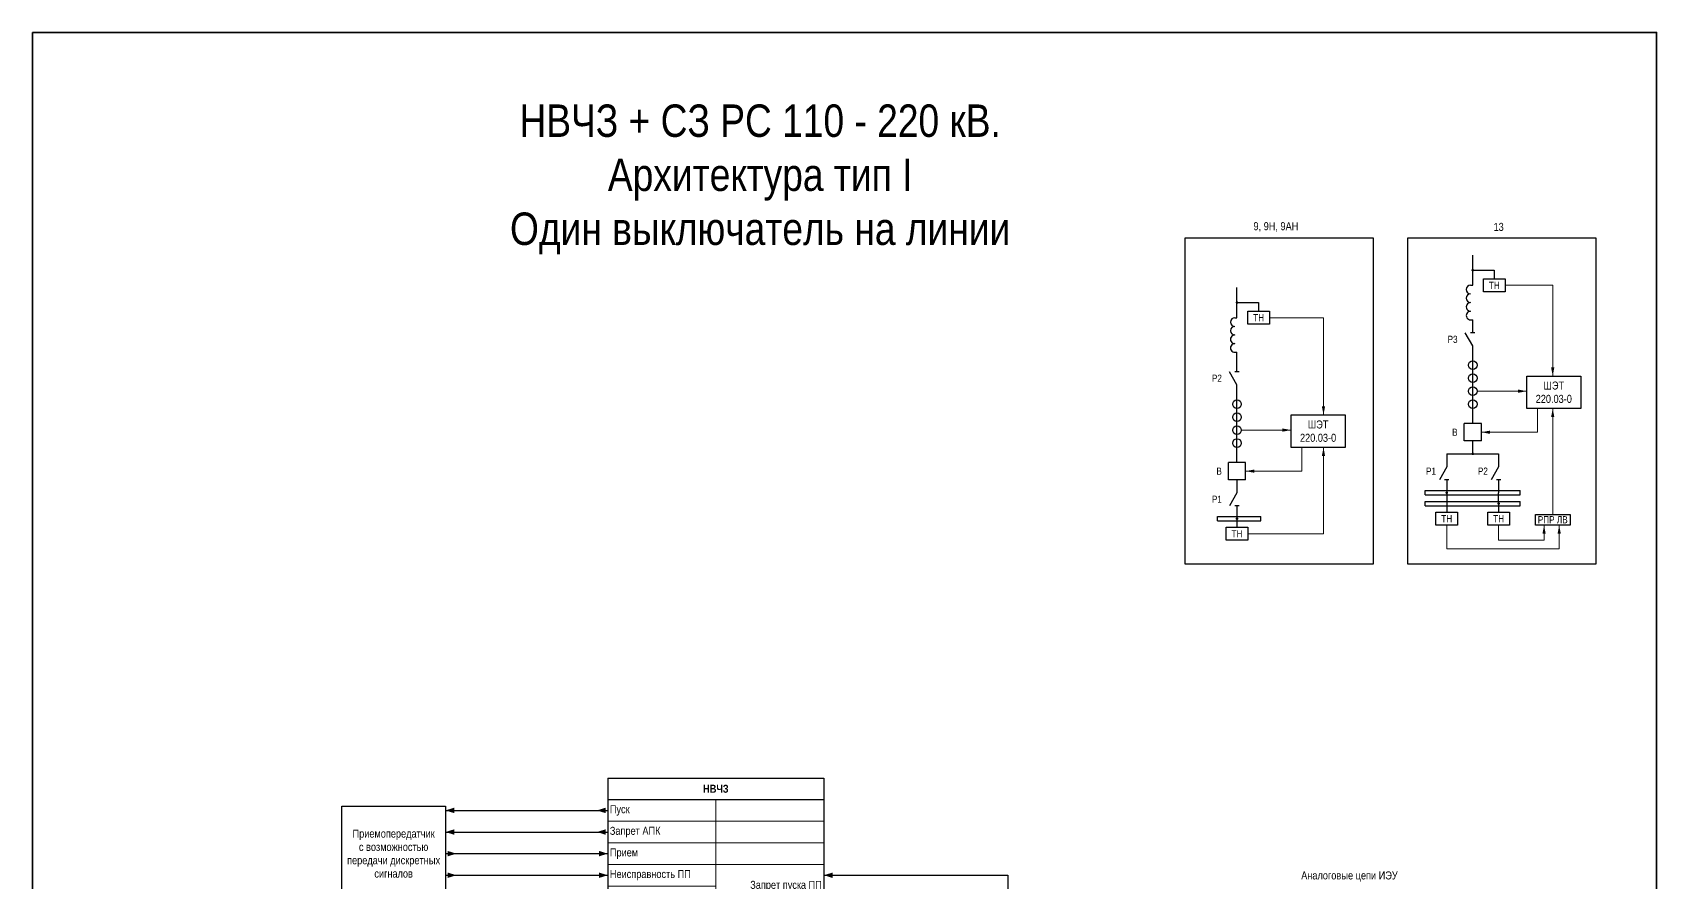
# Model space of a CAD drawing. Header units: millimetres. Extents: x -14593 to 14732, y -17400 to 5232.
# Drawn here: x 2994 to 3745, y -378 to 15 of the extents above; entities that cross this region are included whole.
import ezdxf
from ezdxf.enums import TextEntityAlignment as Align

# ---------------------------------------------------------------- set-up
doc = ezdxf.new("R2010")
doc.units = ezdxf.units.MM
for name, color, linetype, lineweight in [('Основная', 7, 'Continuous', 30), ('Тонкая', 7, 'Continuous', 18), ('Цепи внутренние', 5, 'Continuous', 30)]:
    doc.layers.add(name, color=color, linetype=linetype, lineweight=lineweight)
doc.layers.add('Рамка', color=8, linetype='Continuous', lineweight=35, plot=False)
doc.styles.add('Narrow', font='ARIALN.TTF')
doc.styles.add('Вывод', font='tahoma.ttf', dxfattribs={"height": 2.5})
doc.styles.add('Компонент', font='ARIALN.TTF', dxfattribs={"height": 3.5})
doc.styles.add('Табл дан', font='ARIALN.TTF')
doc.styles.add('Табл загол', font='ARIALNB.TTF')

# ---------------------------------------------------------------- blocks, each defined once
blk = doc.blocks.new('*T142')
at = {"layer": 'Основная', "color": 0, "linetype": 'ByBlock', "lineweight": -2, "transparency": 16777216}
for p, q in [((0, 0), (100, 0)), ((0, 0), (0, -10)), ((100, 0), (100, -10))]:
    blk.add_line(p, q, dxfattribs=at)
at = {"layer": 'Основная', "color": 0, "linetype": 'ByBlock', "lineweight": 30, "transparency": 16777216}
for p, q in [((0, -10), (100, -10)), ((0, -10), (0, -80)), ((100, -10), (100, -80)), ((0, -80), (100, -80))]:
    blk.add_line(p, q, dxfattribs=at)
at = {"layer": 'Основная', "color": 0, "linetype": 'ByBlock', "lineweight": 18, "transparency": 16777216}
for p, q in [((50, -10), (50, -80)), ((0, -20), (100, -20)), ((0, -30), (100, -30)), ((0, -40), (100, -40)), ((0, -50), (50, -50)), ((0, -60), (100, -60)), ((0, -70), (100, -70))]:
    blk.add_line(p, q, dxfattribs=at)
at = {"layer": 'Основная', "color": 0, "transparency": 16777216, "char_height": 3.7}
for s, insert, width, attachment_point, style in [('НВЧЗ', (50, -5), 97, 5, 'Табл загол'), ('{\\C256;Пуск}', (1, -15), 48, 4, 'Табл дан'), ('{\\C256;Запрет АПК\\P}', (1, -25), 48, 4, 'Табл дан'), ('{\\C256;Прием\\P}', (1, -35), 48, 4, 'Табл дан'), ('{\\C256;Неисправность ПП\\P}', (1, -45), 48, 4, 'Табл дан'), ('{\\C256;Запрет пуска ПП\\P}', (99, -50), 48, 6, 'Табл дан'), ('{\\C256;Неисправность канала\\P}', (1, -55), 48, 4, 'Табл дан'), ('Блокировка ИО U и Z', (1, -65), 48, 4, 'Табл дан'), ('Срабатывание ', (99, -65), 48, 6, 'Табл дан'), ('Пуск ПП при коммутац.', (1, -75), 48, 4, 'Табл дан'), ('Пуск АУ', (99, -75), 48, 6, 'Табл дан')]:
    blk.add_mtext(s, dxfattribs=dict(at, insert=insert, width=width, attachment_point=attachment_point, style=style))
blk = doc.blocks.new('*U80')
at = {"color": 0, "linetype": 'ByBlock'}
for p, q in [((0, 0), (-8, 0)), ((-8, -8), (-8, 0)), ((0, -8), (0, 0)), ((0, -8), (-8, -8))]:
    blk.add_line(p, q, dxfattribs=at)
at = {"layer": 'Основная', "style": 'Компонент'}
blk.add_attdef('ОУ', text='', height=3.5, dxfattribs=at).set_placement((-15, -3), align=Align.MIDDLE_CENTER)
blk = doc.blocks.new('*U18')
at = {"color": 0, "linetype": 'ByBlock'}
blk.add_line((0, 0), (6, 3.43), dxfattribs=at)
blk = doc.blocks.new('*U10')
at = {"color": 0}
blk.add_line((0, -1), (0, 1), dxfattribs=at)
blk = doc.blocks.new('*U79')
at = {"color": 0, "linetype": 'ByBlock'}
for p, q in [((0, 3), (0, 9)), ((0, -9), (0, -3))]:
    blk.add_line(p, q, dxfattribs=at)
at = {"color": 0, "linetype": 'ByBlock', "ltscale": 0.25, "rotation": 89.99999999999999}
for name, p in [('*U18', (0, -3)), ('*U10', (0, 3))]:
    blk.add_blockref(name, p, dxfattribs=at)
at = {"layer": 'Основная'}
for tag, height, style, p in [('В1', 2.5, 'Вывод', (2, 7)), ('ОУ', 3.5, 'Компонент', (-12, 0)), ('В2', 2.5, 'Вывод', (2, -7))]:
    blk.add_attdef(tag, text='', height=height, dxfattribs=dict(at, style=style)).set_placement(p, align=Align.MIDDLE_CENTER)
blk = doc.blocks.new('*U81')
at = {"color": 0, "linetype": 'ByBlock'}
for p, q in [((0, 9), (0, 3)), ((0, -3), (0, -9))]:
    blk.add_line(p, q, dxfattribs=at)
at = {"color": 0, "linetype": 'ByBlock', "ltscale": 0.25, "xscale": -1, "rotation": 90}
for name, p in [('*U18', (0, 3)), ('*U10', (0, -3))]:
    blk.add_blockref(name, p, dxfattribs=at)
at = {"layer": 'Основная'}
for tag, height, style, p in [('В2', 2.5, 'Вывод', (2, 7)), ('ОУ', 3.5, 'Компонент', (-12, 0)), ('В1', 2.5, 'Вывод', (2, -7))]:
    blk.add_attdef(tag, text='', height=height, dxfattribs=dict(at, style=style)).set_placement(p, align=Align.MIDDLE_CENTER)
blk = doc.blocks.new('*U82')
at = {"color": 0, "linetype": 'ByBlock'}
for p, q in [((0, 0), (20, 0)), ((0, -2), (0, 0)), ((20, -2), (20, 0)), ((0, -2), (20, -2))]:
    blk.add_line(p, q, dxfattribs=at)
at = {"layer": 'Основная', "style": 'Компонент'}
blk.add_attdef('ОШ', text='', height=3.5, dxfattribs=at).set_placement((6, 4), align=Align.MIDDLE_CENTER)
blk = doc.blocks.new('*U86')
at = {"linetype": 'ByBlock'}
blk.add_circle((0, 0), 2, dxfattribs=at)
at = {"layer": 'Основная', "color": 0, "linetype": 'ByBlock', "lineweight": -2}
blk.add_line((0, -3), (0, 3), dxfattribs=at)
at = {"layer": 'Основная', "linetype": 'ByBlock', "style": 'Компонент'}
blk.add_attdef('ОУ', text='', height=3.5, dxfattribs=at).set_placement((-6, 0), align=Align.MIDDLE_CENTER)
blk = doc.blocks.new('*U83')
at = {"ltscale": 0.25}
for p, q in [((0, 8), (1, 8)), ((0, -8), (1, -8))]:
    blk.add_line(p, q, dxfattribs=at)
for centre, major_axis, start_param, end_param in [((0, 6), (0, -2), 3.141593, 6.283185), ((0, -2), (-2, 0), 4.712389, 7.853982), ((0, 2), (0, -2), 3.141593, 6.283185), ((0, -6), (-2, 0), 4.712389, 7.853982)]:
    blk.add_ellipse(centre, major_axis=major_axis, ratio=1, start_param=start_param, end_param=end_param, dxfattribs=at)
at = {"layer": 'Основная'}
for tag, height, style, p in [('ОУ', 3.5, 'Компонент', (-6, 0)), ('В1', 2.5, 'Вывод', (5, 6)), ('В2', 2.5, 'Вывод', (5, -6))]:
    blk.add_attdef(tag, text='', height=height, dxfattribs=dict(at, style=style)).set_placement(p, align=Align.MIDDLE_CENTER)
blk = doc.blocks.new('*U163')
at = {"color": 0, "linetype": 'ByBlock'}
for p, q in [((0, 0), (44, 0)), ((0, -2), (0, 0)), ((44, -2), (44, 0)), ((0, -2), (44, -2))]:
    blk.add_line(p, q, dxfattribs=at)
at = {"layer": 'Основная', "style": 'Компонент'}
blk.add_attdef('ОШ', text='', height=3.5, dxfattribs=at).set_placement((6, 4), align=Align.MIDDLE_CENTER)

msp = doc.modelspace()

# ---------------------------------------------------------------- linework, layer by layer
at = {"layer": 'Основная', "color": 3}
for points in [[(3527, -80), (3614, -80), (3614, -231), (3527, -231)], [(3630, -80), (3717, -80), (3717, -231), (3630, -231)]]:
    msp.add_lwpolyline(points, close=True, dxfattribs=at)
at = {"layer": 'Основная'}
for points in [[(3660, -102), (3660, -88)], [(3660, -95), (3670, -95)], [(3670, -95), (3670, -99)], [(3551, -117), (3551, -103)], [(3551, -110), (3561, -110)], [(3561, -110), (3561, -114)], [(3551, -136), (3551, -133)], [(3660, -166), (3660, -160)], [(3551, -184), (3551, -178)], [(3648, -180), (3672, -180)], [(3660, -180), (3660, -174)], [(3648, -198), (3648, -207)], [(3672, -203), (3672, -198)], [(3551, -210), (3551, -214)], [(3672, -203), (3672, -207)]]:
    msp.add_lwpolyline(points, dxfattribs=at)
at = {"layer": 'Основная', "ltscale": 0.25, "const_width": 0.6}
for points in [[(3659.7, -95, 1), (3660.3, -95, 1)], [(3550.7, -110, 1), (3551.3, -110, 1)], [(3659.7, -180, 1), (3660.3, -180, 1)], [(3647.7, -198, 1), (3648.3, -198, 1)], [(3671.7, -203, 1), (3672.3, -203, 1)], [(3550.7, -210, 1), (3551.3, -210, 1)]]:
    msp.add_lwpolyline(points, format="xyb", close=True, dxfattribs=at)
at = {"layer": 'Основная'}
for points in [[(3665, -99), (3675, -99), (3675, -105), (3665, -105)], [(3556, -114), (3566, -114), (3566, -120), (3556, -120)], [(3685, -144), (3710, -144), (3710, -159), (3685, -159)], [(3576, -162), (3601, -162), (3601, -177), (3576, -177)], [(3643, -207), (3653, -207), (3653, -213), (3643, -213)], [(3667, -207), (3677, -207), (3677, -213), (3667, -213)], [(3689, -208), (3705, -208), (3705, -213), (3689, -213)], [(3546, -214), (3556, -214), (3556, -220), (3546, -220)], [(3137, -343), (3185, -343), (3185, -387), (3137, -387)]]:
    msp.add_lwpolyline(points, close=True, dxfattribs=at)
at = {"layer": 'Рамка', "color": 1}
msp.add_lwpolyline([(2994, 15), (3745, 15), (3745, -1128), (2994, -1128)], close=True, dxfattribs=at)
at = {"layer": 'Тонкая'}
for points in [[(3675, -102), (3697, -102)], [(3697, -102), (3697, -144)], [(3566, -117), (3591, -117)], [(3591, -117), (3591, -162)], [(3662, -151), (3685, -151)], [(3690, -159), (3690, -170), (3664, -170)], [(3697, -159), (3697, -208)], [(3553, -169), (3576, -169)], [(3581, -177), (3581, -188), (3555, -188)], [(3591, -217), (3591, -177)], [(3556, -217), (3591, -217)], [(3648, -213), (3648, -224)], [(3672, -213), (3672, -220)], [(3693, -220), (3693, -213)], [(3700, -224), (3700, -213)], [(3700, -224), (3648, -224)], [(3672, -220), (3693, -220)]]:
    msp.add_lwpolyline(points, dxfattribs=at)
at = {"layer": 'Тонкая', "ltscale": 0.3}
for points in [[(3697, -144, 0, 1.5, 0), (3697, -140, 0, 0, 0)], [(3591, -162, 0, 1.5, 0), (3591, -158, 0, 0, 0)], [(3685, -151, 0, 1.5, 0), (3681, -151, 0, 0, 0)], [(3697, -159, 0, 1.5, 0), (3697, -163, 0, 0, 0)], [(3576, -169, 0, 1.5, 0), (3572, -169, 0, 0, 0)], [(3664, -170, 0, 1.5, 0), (3668, -170, 0, 0, 0)], [(3591, -177, 0, 1.5, 0), (3591, -181, 0, 0, 0)], [(3555, -188, 0, 1.5, 0), (3559, -188, 0, 0, 0)], [(3693, -213, 0, 1.5, 0), (3693, -217, 0, 0, 0)], [(3700, -213, 0, 1.5, 0), (3700, -217, 0, 0, 0)]]:
    msp.add_lwpolyline(points, format="xyseb", dxfattribs=at)
at = {"layer": 'Цепи внутренние', "ltscale": 0.3}
for points in [[(3185, -345, 0, 2.5, 0), (3189, -345, 0, 0, 0)], [(3255, -345, 0, 2.5, 0), (3259, -345, 0, 0, 0)], [(3185, -355, 0, 2.5, 0), (3189, -355, 0, 0, 0)], [(3255, -355, 0, 2.5, 0), (3259, -355, 0, 0, 0)], [(3190, -365, 0, 2.5, 0), (3186, -365, 0, 0, 0)], [(3260, -365, 0, 2.5, 0), (3256, -365, 0, 0, 0)], [(3190, -375, 0, 2.5, 0), (3186, -375, 0, 0, 0)], [(3260, -375, 0, 2.5, 0), (3256, -375, 0, 0, 0)], [(3360, -375, 0, 2.5, 0), (3364, -375, 0, 0, 0)]]:
    msp.add_lwpolyline(points, format="xyseb", dxfattribs=at)
at = {"layer": 'Цепи внутренние'}
for points in [[(3185, -345), (3260, -345)], [(3185, -355), (3260, -355)], [(3185, -365), (3260, -365)], [(3185, -375), (3260, -375)], [(3360, -375), (3445, -375)], [(3445, -375), (3445, -772)]]:
    msp.add_lwpolyline(points, dxfattribs=at)

# ---------------------------------------------------------------- block references
msp.add_blockref('*T142', (3260, -330))
at = {"layer": 'Основная', "ltscale": 0.35}
for p in [(3659, -110), (3550, -125)]:
    msp.add_blockref('*U83', p, dxfattribs=at)
at = {"layer": 'Основная', "ltscale": 0.25}
for name, p in [('*U79', (3660, -127)), ('*U79', (3551, -145)), ('*U86', (3660, -139)), ('*U86', (3660, -145)), ('*U86', (3660, -151)), ('*U86', (3551, -157)), ('*U86', (3660, -157)), ('*U86', (3551, -163)), ('*U86', (3551, -169)), ('*U86', (3551, -175)), ('*U80', (3664, -166)), ('*U81', (3648, -189)), ('*U81', (3672, -189)), ('*U80', (3555, -184)), ('*U81', (3551, -201)), ('*U163', (3638, -197)), ('*U163', (3638, -202)), ('*U82', (3542, -209))]:
    msp.add_blockref(name, p, dxfattribs=at)

# ---------------------------------------------------------------- texts
at = {"layer": 'Основная', "style": 'Narrow'}
for s, p in [('Р3', (3653, -127)), ('Р2', (3544, -145)), ('В', (3653, -170)), ('В', (3544, -188)), ('Р1', (3643, -188)), ('Р2', (3667, -188)), ('Р1', (3544, -201))]:
    msp.add_text(s, height=3.3, dxfattribs=at).set_placement(p, align=Align.MIDDLE_RIGHT)
at = {"layer": 'Основная', "color": 3, "char_height": 3.7, "width": 25, "attachment_point": 5, "style": 'Narrow'}
for s, insert in [('9, 9Н, 9АН', (3569, -75)), ('13', (3672, -75))]:
    msp.add_mtext(s, dxfattribs=dict(at, insert=insert))
at = {"layer": 'Основная', "style": 'Narrow'}
for s, insert, char_height, width, attachment_point in [('ТН', (3670, -102), 3.3, 10, 5), ('ТН', (3561, -117), 3.3, 10, 5), ('ШЭТ 220.03-0', (3697.5, -151.5), 3.7, 25, 5), ('ШЭТ 220.03-0', (3588.5, -169.5), 3.7, 25, 5), ('ТН', (3648, -210), 3.3, 10, 5), ('ТН', (3672, -210), 3.3, 10, 5), ('РПР ЛВ', (3697, -210.5), 3.3, 16, 5), ('ТН', (3551, -217), 3.3, 10, 5), ('Приемопередатчик\\Pс возможностью передачи дискретных сигналов', (3161, -365), 3.7, 48, 5), ('Аналоговые цепи ИЭУ', (3603, -378), 3.7, 89, 8)]:
    msp.add_mtext(s, dxfattribs=dict(at, insert=insert, char_height=char_height, width=width, attachment_point=attachment_point))
at = {"layer": 'Рамка', "insert": (3330.5, -53), "char_height": 15, "width": 235, "attachment_point": 5, "style": 'Narrow'}
msp.add_mtext('НВЧЗ + СЗ РС 110 - 220 кВ.\\PАрхитектура тип I\\PОдин выключатель на линии', dxfattribs=at)

doc.saveas('drawing.dxf')
